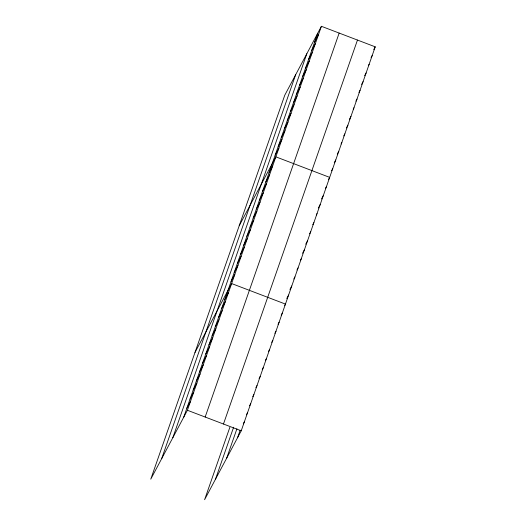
<?xml version="1.0" encoding="UTF-8"?>
<svg xmlns="http://www.w3.org/2000/svg" width="526" height="526" viewBox="0 0 526 526"><rect width="100%" height="100%" fill="white"/><g stroke="black" fill="none" stroke-linecap="round" stroke-linejoin="round"><path stroke-width="0.79" d="M161.64 458.731L295.638 74.764M172.837 437.671L306.836 53.705M183.705 417.23L317.704 33.263M321.406 26.3L284.77 95.206L150.771 479.166L187.407 410.267L321.406 26.3L375.229 46.834L241.23 430.794L204.594 499.7L229.862 427.296M205.166 417.039L339.165 33.072M223.471 424.022L357.47 40.055M215.463 479.258L233.623 427.217M226.66 458.199L236.924 428.789M237.528 437.757L240.158 430.215M314.666 41.968L318.368 35.005M311.629 50.674L315.33 43.704M308.591 59.372L312.293 52.409M305.553 68.078L309.255 61.115M302.516 76.783L306.217 69.813M299.478 85.482L303.18 78.519M296.44 94.187L300.142 87.224M293.403 102.892L297.105 95.923M290.365 111.591L294.067 104.628M287.327 120.296L291.029 113.333M284.29 129.001L287.998 122.039M281.252 137.7L284.96 130.737M278.221 146.406L281.923 139.443M275.183 155.111L278.885 148.148M239.212 225.753L275.848 156.847L329.67 177.38L328.559 179.471M268.983 172.863L272.685 165.9M265.827 181.911L269.529 174.948M262.665 190.964L266.373 184.001M259.509 200.011L263.21 193.049M256.353 209.065L260.054 202.102M253.19 218.112L256.892 211.15M250.034 227.166L253.736 220.203M246.878 236.22L250.58 229.251M243.716 245.267L247.417 238.304M240.56 254.321L244.261 247.351M237.397 263.368L241.105 256.405M234.241 272.422L237.943 265.452M231.085 281.469L234.787 274.506M194.988 352.459L231.624 283.56L285.454 304.087L284.711 305.481M224.766 299.57L228.468 292.607M221.604 308.624L225.312 301.661M218.448 317.671L222.15 310.708M215.292 326.725L218.994 319.762M212.129 335.772L215.831 328.809M208.973 344.826L212.675 337.863M205.817 353.873L209.519 346.91M202.655 362.927L206.356 355.964M199.499 371.974L203.2 365.011M196.336 381.028L200.044 374.065M373.749 49.615L375.229 46.834M193.18 390.075L196.882 383.112M371.08 57.623L372.191 55.532M190.024 399.129L193.726 392.166M368.417 65.632L369.153 64.238M186.861 408.176L190.563 401.213M364.636 75.724L366.116 72.943M361.599 84.43L363.078 81.642M358.929 92.438L360.04 90.347M355.898 101.137L357.003 99.052M353.229 109.145L353.972 107.751M349.448 119.244L350.934 116.456M346.41 127.943L347.896 125.162M343.748 135.951L344.859 133.86M341.078 143.96L341.821 142.566M337.304 154.052L338.783 151.271M334.266 162.758L335.746 159.97M331.597 170.766L332.708 168.675M325.403 188.518L326.514 186.428M321.504 198.96L323.352 195.481M318.342 208.013L320.196 204.529M316.297 214.976L317.033 213.582M312.766 224.72L313.877 222.63M309.61 233.774L310.721 231.683M305.711 244.215L307.559 240.73M302.549 253.269L304.403 249.784M300.504 260.225L301.24 258.831M296.973 269.976L298.084 267.885M293.817 279.023L294.928 276.939M289.918 289.471L291.766 285.986M286.755 298.518L288.61 295.04M281.18 315.225L282.291 313.141M278.024 324.279L279.135 322.188M274.861 333.326L275.972 331.242M271.705 342.38L272.816 340.289M268.549 351.427L269.66 349.343M265.387 360.481L266.498 358.39M262.231 369.528L263.342 367.444M259.075 378.582L260.179 376.491M255.912 387.629L257.023 385.545M252.756 396.683L253.867 394.592M249.594 405.737L250.705 403.646M246.438 414.784L247.549 412.693M243.282 423.838L244.393 421.747M187.407 410.267L241.23 430.794"/></g></svg>
